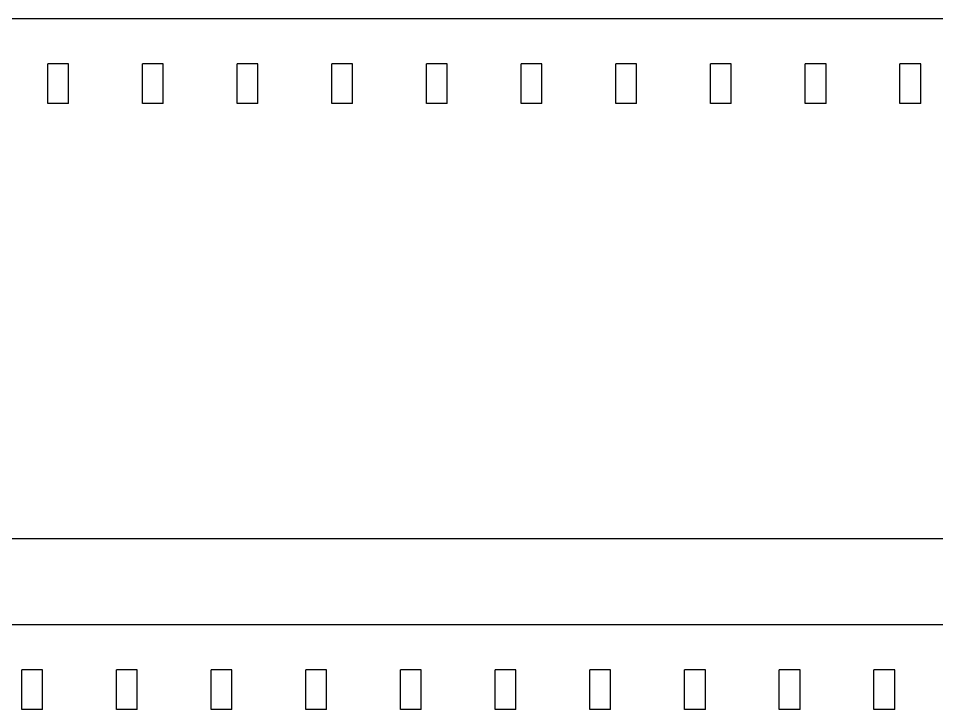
# Model space of a CAD drawing. Header units: millimetres. Extents: x -74 to 285, y -219 to 416.
# Drawn here: x 89.2 to 186.2, y -127.4 to -54.4 of the extents above; entities that cross this region are included whole.
import ezdxf

# ---------------------------------------------------------------- set-up
doc = ezdxf.new("R2010")
doc.units = ezdxf.units.MM
doc.header["$LTSCALE"] = 19.36
doc.layers.get('0').update_dxf_attribs({"linetype": 'CONTINUOUS'})

msp = doc.modelspace()

# ---------------------------------------------------------------- linework, layer by layer
at = {"color": 7, "linetype": 'CONTINUOUS'}
for p, q in [((-70.63, -54.405), (257.37, -54.405)), ((92.27, -63.405), (92.27, -59.205)), ((94.47, -59.205), (92.27, -59.205)), ((94.47, -63.405), (94.47, -59.205)), ((102.27, -63.405), (102.27, -59.205)), ((104.47, -59.205), (102.27, -59.205)), ((104.47, -63.405), (104.47, -59.205)), ((112.27, -63.405), (112.27, -59.205)), ((114.47, -59.205), (112.27, -59.205)), ((114.47, -63.405), (114.47, -59.205)), ((124.47, -59.205), (122.27, -59.205)), ((122.27, -63.405), (122.27, -59.205)), ((124.47, -63.405), (124.47, -59.205)), ((134.47, -59.205), (132.27, -59.205)), ((132.27, -63.405), (132.27, -59.205)), ((134.47, -63.405), (134.47, -59.205)), ((144.47, -59.205), (142.27, -59.205)), ((142.27, -63.405), (142.27, -59.205)), ((144.47, -63.405), (144.47, -59.205)), ((154.47, -59.205), (152.27, -59.205)), ((152.27, -63.405), (152.27, -59.205)), ((154.47, -63.405), (154.47, -59.205)), ((164.47, -59.205), (162.27, -59.205)), ((162.27, -63.405), (162.27, -59.205)), ((164.47, -63.405), (164.47, -59.205)), ((174.47, -59.205), (172.27, -59.205)), ((172.27, -63.405), (172.27, -59.205)), ((174.47, -63.405), (174.47, -59.205)), ((184.47, -59.205), (182.27, -59.205)), ((182.27, -63.405), (182.27, -59.205)), ((184.47, -63.405), (184.47, -59.205)), ((94.47, -63.405), (92.27, -63.405)), ((104.47, -63.405), (102.27, -63.405)), ((114.47, -63.405), (112.27, -63.405)), ((124.47, -63.405), (122.27, -63.405)), ((134.47, -63.405), (132.27, -63.405)), ((144.47, -63.405), (142.27, -63.405)), ((154.47, -63.405), (152.27, -63.405)), ((164.47, -63.405), (162.27, -63.405)), ((174.47, -63.405), (172.27, -63.405)), ((184.47, -63.405), (182.27, -63.405)), ((257.37, -109.405), (-70.63, -109.405)), ((-73.375, -118.437), (254.625, -118.437)), ((89.525, -127.437), (89.525, -123.237)), ((91.725, -123.237), (89.525, -123.237)), ((91.725, -127.437), (91.725, -123.237)), ((99.525, -127.437), (99.525, -123.237)), ((101.725, -123.237), (99.525, -123.237)), ((101.725, -127.437), (101.725, -123.237)), ((109.525, -127.437), (109.525, -123.237)), ((111.725, -123.237), (109.525, -123.237)), ((111.725, -127.437), (111.725, -123.237)), ((121.725, -123.237), (119.525, -123.237)), ((119.525, -127.437), (119.525, -123.237)), ((121.725, -127.437), (121.725, -123.237)), ((131.725, -123.237), (129.525, -123.237)), ((129.525, -127.437), (129.525, -123.237)), ((131.725, -127.437), (131.725, -123.237)), ((141.725, -123.237), (139.525, -123.237)), ((139.525, -127.437), (139.525, -123.237)), ((141.725, -127.437), (141.725, -123.237)), ((151.725, -123.237), (149.525, -123.237)), ((149.525, -127.437), (149.525, -123.237)), ((151.725, -127.437), (151.725, -123.237)), ((161.725, -123.237), (159.525, -123.237)), ((159.525, -127.437), (159.525, -123.237)), ((161.725, -127.437), (161.725, -123.237)), ((171.725, -123.237), (169.525, -123.237)), ((169.525, -127.437), (169.525, -123.237)), ((171.725, -127.437), (171.725, -123.237)), ((181.725, -123.237), (179.525, -123.237)), ((179.525, -127.437), (179.525, -123.237)), ((181.725, -127.437), (181.725, -123.237)), ((91.725, -127.437), (89.525, -127.437)), ((101.725, -127.437), (99.525, -127.437)), ((111.725, -127.437), (109.525, -127.437)), ((121.725, -127.437), (119.525, -127.437)), ((131.725, -127.437), (129.525, -127.437)), ((141.725, -127.437), (139.525, -127.437)), ((151.725, -127.437), (149.525, -127.437)), ((161.725, -127.437), (159.525, -127.437)), ((171.725, -127.437), (169.525, -127.437)), ((181.725, -127.437), (179.525, -127.437))]:
    msp.add_line(p, q, dxfattribs=at)

doc.saveas('drawing.dxf')
